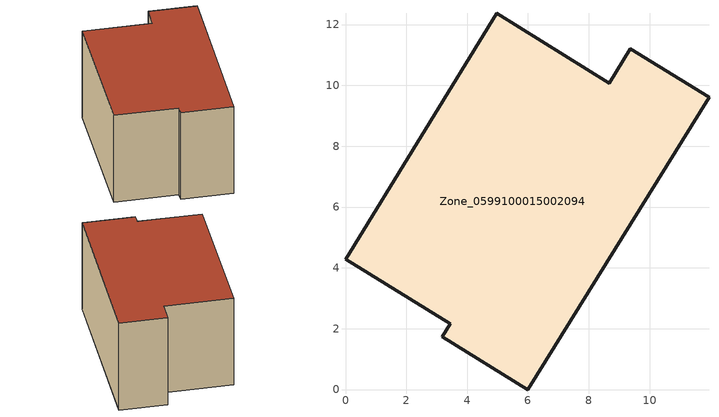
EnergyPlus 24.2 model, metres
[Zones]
Zone_0599100015002094
 floor ground (C_G): 3.45,2.16 0,4.29 4.97,12.37 8.67,10.07 9.37,11.21 11.95,9.61 5.99,0 3.18,1.74 z1.68
 wall outside (C_F): 8.67,10.07 4.97,12.37 0,4.29 3.45,2.16 3.18,1.74 5.99,0 11.95,9.61 9.37,11.21 8.67,10.07 z1.68:7.97
 roof outside (C_R): 3.45,2.16 3.18,1.74 5.99,0 11.95,9.61 9.37,11.21 8.67,10.07 4.97,12.37 0,4.29 z7.97
[BUILDING]
Pand.0599100015002094: North Axis=0; Terrain=City; Loads Convergence Tolerance Value=0.04; Temperature Convergence Tolerance Value=0.4; Solar Distribution=FullExterior; Maximum Number of Warmup Days=25; Minimum Number of Warmup Days=1
[Site:Location]
Rotterdam.The.Hague.AP_ZH_NLD Design_Conditions: Latitude=51.96; Longitude=4.45; Time Zone=1; Elevation=-4.5
[SITE:GROUNDTEMPERATURE:BUILDINGSURFACE]
18, 18, 18, 18, 18, 18, 18, 18, 18, 18, 18, 18
[MATERIAL] Thermal Absorptance=0.9; Solar Absorptance=0.7; Visible Absorptance=0.7
Name | Roughness | Thickness | Conductivity | Density | Specific Heat
G.TI.1992-2005 | MediumSmooth | 0.15 | 0.06 | 540 | 1210
F.TI.1992-2005 | Rough | 0.3 | 0.12 | 1920 | 840
R.TI.1992-2005 | MediumRough | 0.2 | 0.08 | 1500 | 1000
[CONSTRUCTION]
C_G: G.TI.1992-2005
C_F: F.TI.1992-2005
C_R: R.TI.1992-2005
[ZONE]
Zone_0599100015002094: Type=1; Multiplier=1; Ceiling Height=Autocalculate; Volume=Autocalculate; Floor Area=autocalculate; Part of Total Floor Area=Yes
[ZONEINFILTRATION:DESIGNFLOWRATE]
Infil_Zone_0599100015002094: Zone or ZoneList or Space or SpaceList=Zone_0599100015002094; Schedule=AlwaysOn; Design Flow Rate Calculation Method=Flow/Area; Flow Rate per Floor Area=0.0015; Constant Term Coefficient=1; Temperature Term Coefficient=0; Velocity Term Coefficient=0; Velocity Squared Term Coefficient=0
[HVACTEMPLATE:ZONE:IDEALLOADSAIRSYSTEM]
Zone_0599100015002094: Maximum Heating Supply Air Temperature=50; Minimum Cooling Supply Air Temperature=13; Maximum Heating Supply Air Humidity Ratio=0.0156; Minimum Cooling Supply Air Humidity Ratio=0.0077; Heating Limit=NoLimit; Cooling Limit=NoLimit; Dehumidification Control Type=ConstantSensibleHeatRatio; Cooling Sensible Heat Ratio=0.7; Dehumidification Setpoint=60; Humidification Control Type=None; Humidification Setpoint=30; Outdoor Air Method=None; Outdoor Air Flow Rate per Person=0.00944; Outdoor Air Flow Rate per Zone Floor Area=0; Outdoor Air Flow Rate per Zone=0; Demand Controlled Ventilation Type=None; Outdoor Air Economizer Type=NoEconomizer; Heat Recovery Type=None; Sensible Heat Recovery Effectiveness=0.7; Latent Heat Recovery Effectiveness=0.65
[ZONECONTROL:THERMOSTAT]
ThermostatControl_Zone_0599100015002094: Zone or ZoneList=Zone_0599100015002094; Control Type Schedule=DualSetpointControlType; Control 1=Thermostat_Zone_0599100015002094; Temperature Difference Between Cutout And Setpoint=0
[THERMOSTATSETPOINT:DUALSETPOINT]
Thermostat_Zone_0599100015002094: Heating Setpoint Temperature Schedule=HeatingSetpoint_Zone_0599100015002094; Cooling Setpoint Temperature Schedule=CoolingSetpoint_Zone_0599100015002094
[SCHEDULE:COMPACT]
HeatingSetpoint_Zone_0599100015002094: Through: 12/31, For: AllDays, Until: 24:00, 21
CoolingSetpoint_Zone_0599100015002094: Through: 12/31, For: AllDays, Until: 24:00, 24
DualSetpointControlType: Through: 12/31, For: AllDays, Until: 24:00, 4
AlwaysOn: Through: 12/31, For: AllDays, Until: 24:00, 1
